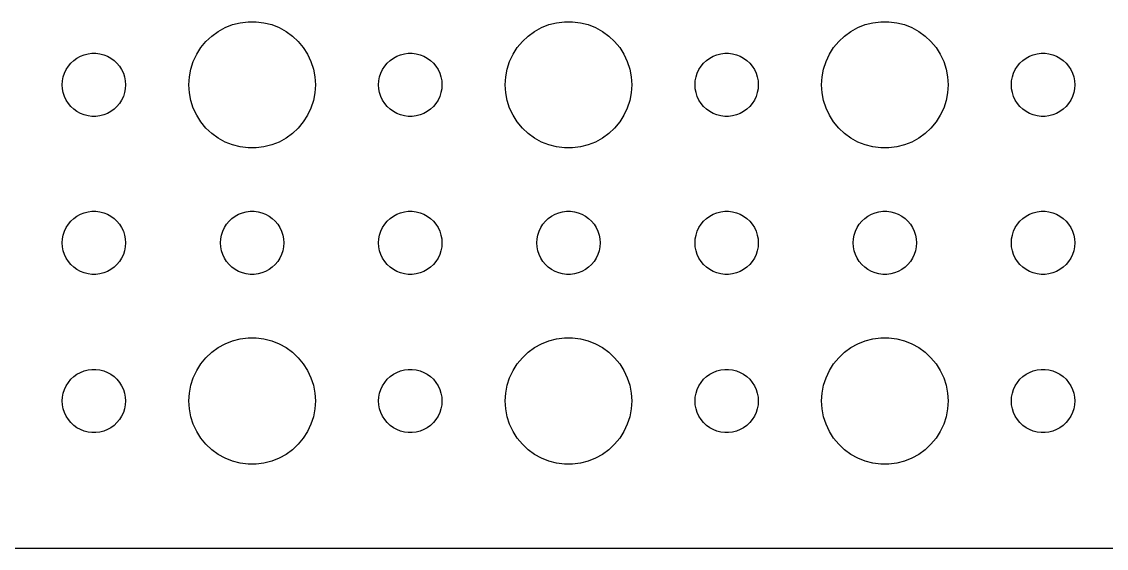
# Model space of a CAD drawing. Header units: metres. Extents: x -112 to 112, y -59 to 59.
# Drawn here: x -55.9 to -4.5, y -59.5 to -34.5 of the extents above; entities that cross this region are included whole.
import ezdxf

# ---------------------------------------------------------------- set-up
doc = ezdxf.new("R2010")
doc.units = ezdxf.units.M

msp = doc.modelspace()

# ---------------------------------------------------------------- linework, layer by layer
for p, q in [((-46.9123, -35.1885), (-46.6075, -34.967)), ((-46.6075, -34.967), (-46.2773, -34.7855)), ((-46.2773, -34.7855), (-45.927, -34.6468)), ((-45.927, -34.6468), (-45.5621, -34.5531)), ((-45.5621, -34.5531), (-45.1884, -34.5059)), ((-45.1884, -34.5059), (-44.8116, -34.5059)), ((-44.8116, -34.5059), (-44.4379, -34.5531)), ((-44.4379, -34.5531), (-44.0729, -34.6468)), ((-44.0729, -34.6468), (-43.7227, -34.7855)), ((-43.7227, -34.7855), (-43.3925, -34.967)), ((-43.3925, -34.967), (-43.0877, -35.1885)), ((-31.9123, -35.1885), (-31.6075, -34.967)), ((-31.6075, -34.967), (-31.2773, -34.7855)), ((-31.2773, -34.7855), (-30.927, -34.6468)), ((-30.927, -34.6468), (-30.5621, -34.5531)), ((-30.5621, -34.5531), (-30.1884, -34.5059)), ((-30.1884, -34.5059), (-29.8116, -34.5059)), ((-29.8116, -34.5059), (-29.4379, -34.5531)), ((-29.4379, -34.5531), (-29.0729, -34.6468)), ((-29.0729, -34.6468), (-28.7227, -34.7855)), ((-28.7227, -34.7855), (-28.3925, -34.967)), ((-28.3925, -34.967), (-28.0877, -35.1885)), ((-16.9123, -35.1885), (-16.6075, -34.967)), ((-16.6075, -34.967), (-16.2773, -34.7855)), ((-16.2773, -34.7855), (-15.927, -34.6468)), ((-15.927, -34.6468), (-15.5621, -34.5531)), ((-15.5621, -34.5531), (-15.1884, -34.5059)), ((-15.1884, -34.5059), (-14.8116, -34.5059)), ((-14.8116, -34.5059), (-14.4379, -34.5531)), ((-14.4379, -34.5531), (-14.0729, -34.6468)), ((-14.0729, -34.6468), (-13.7227, -34.7855)), ((-13.7227, -34.7855), (-13.3925, -34.967)), ((-13.3925, -34.967), (-13.0877, -35.1885)), ((-47.427, -35.7366), (-47.1869, -35.4464)), ((-47.1869, -35.4464), (-46.9123, -35.1885)), ((-43.0877, -35.1885), (-42.8131, -35.4464)), ((-42.8131, -35.4464), (-42.5729, -35.7366)), ((-32.427, -35.7366), (-32.1869, -35.4464)), ((-32.1869, -35.4464), (-31.9123, -35.1885)), ((-28.0877, -35.1885), (-27.8131, -35.4464)), ((-27.8131, -35.4464), (-27.5729, -35.7366)), ((-17.427, -35.7366), (-17.1869, -35.4464)), ((-17.1869, -35.4464), (-16.9123, -35.1885)), ((-13.0877, -35.1885), (-12.8131, -35.4464)), ((-12.8131, -35.4464), (-12.5729, -35.7366)), ((-47.6289, -36.0547), (-47.427, -35.7366)), ((-42.5729, -35.7366), (-42.3711, -36.0547)), ((-32.6289, -36.0547), (-32.427, -35.7366)), ((-27.5729, -35.7366), (-27.3711, -36.0547)), ((-17.6289, -36.0547), (-17.427, -35.7366)), ((-12.5729, -35.7366), (-12.3711, -36.0547)), ((-53.7135, -36.6183), (-53.5934, -36.4732)), ((-53.5934, -36.4732), (-53.4561, -36.3442)), ((-53.4561, -36.3442), (-53.3037, -36.2335)), ((-53.3037, -36.2335), (-53.1387, -36.1428)), ((-53.1387, -36.1428), (-52.9635, -36.0734)), ((-52.9635, -36.0734), (-52.7811, -36.0266)), ((-52.7811, -36.0266), (-52.5942, -36.003)), ((-52.5942, -36.003), (-52.4058, -36.003)), ((-52.4058, -36.003), (-52.2189, -36.0266)), ((-52.2189, -36.0266), (-52.0365, -36.0734)), ((-52.0365, -36.0734), (-51.8613, -36.1428)), ((-51.8613, -36.1428), (-51.6963, -36.2335)), ((-51.6963, -36.2335), (-51.5439, -36.3442)), ((-51.5439, -36.3442), (-51.4065, -36.4732)), ((-51.4065, -36.4732), (-51.2865, -36.6183)), ((-47.9057, -36.7539), (-47.7893, -36.3956)), ((-47.7893, -36.3956), (-47.6289, -36.0547)), ((-42.3711, -36.0547), (-42.2107, -36.3956)), ((-42.2107, -36.3956), (-42.0942, -36.7539)), ((-38.7135, -36.6183), (-38.5934, -36.4732)), ((-38.5934, -36.4732), (-38.4561, -36.3442)), ((-38.4561, -36.3442), (-38.3037, -36.2335)), ((-38.3037, -36.2335), (-38.1387, -36.1428)), ((-38.1387, -36.1428), (-37.9635, -36.0734)), ((-37.9635, -36.0734), (-37.7811, -36.0266)), ((-37.7811, -36.0266), (-37.5942, -36.003)), ((-37.5942, -36.003), (-37.4058, -36.003)), ((-37.4058, -36.003), (-37.2189, -36.0266)), ((-37.2189, -36.0266), (-37.0365, -36.0734)), ((-37.0365, -36.0734), (-36.8613, -36.1428)), ((-36.8613, -36.1428), (-36.6963, -36.2335)), ((-36.6963, -36.2335), (-36.5439, -36.3442)), ((-36.5439, -36.3442), (-36.4065, -36.4732)), ((-36.4065, -36.4732), (-36.2865, -36.6183)), ((-32.9057, -36.7539), (-32.7893, -36.3956)), ((-32.7893, -36.3956), (-32.6289, -36.0547)), ((-27.3711, -36.0547), (-27.2107, -36.3956)), ((-27.2107, -36.3956), (-27.0942, -36.7539)), ((-23.7135, -36.6183), (-23.5934, -36.4732)), ((-23.5934, -36.4732), (-23.4561, -36.3442)), ((-23.4561, -36.3442), (-23.3037, -36.2335)), ((-23.3037, -36.2335), (-23.1387, -36.1428)), ((-23.1387, -36.1428), (-22.9635, -36.0734)), ((-22.9635, -36.0734), (-22.7811, -36.0266)), ((-22.7811, -36.0266), (-22.5942, -36.003)), ((-22.5942, -36.003), (-22.4058, -36.003)), ((-22.4058, -36.003), (-22.2189, -36.0266)), ((-22.2189, -36.0266), (-22.0365, -36.0734)), ((-22.0365, -36.0734), (-21.8613, -36.1428)), ((-21.8613, -36.1428), (-21.6963, -36.2335)), ((-21.6963, -36.2335), (-21.5439, -36.3442)), ((-21.5439, -36.3442), (-21.4065, -36.4732)), ((-21.4065, -36.4732), (-21.2865, -36.6183)), ((-17.9057, -36.7539), (-17.7893, -36.3956)), ((-17.7893, -36.3956), (-17.6289, -36.0547)), ((-12.3711, -36.0547), (-12.2107, -36.3956)), ((-12.2107, -36.3956), (-12.0942, -36.7539)), ((-8.71352, -36.6183), (-8.59344, -36.4732)), ((-8.59344, -36.4732), (-8.45613, -36.3442)), ((-8.45613, -36.3442), (-8.30373, -36.2335)), ((-8.30373, -36.2335), (-8.13866, -36.1428)), ((-8.13866, -36.1428), (-7.96352, -36.0734)), ((-7.96352, -36.0734), (-7.78107, -36.0266)), ((-7.78107, -36.0266), (-7.59418, -36.003)), ((-7.59418, -36.003), (-7.40581, -36.003)), ((-7.40581, -36.003), (-7.21892, -36.0266)), ((-7.21892, -36.0266), (-7.03647, -36.0734)), ((-7.03647, -36.0734), (-6.86133, -36.1428)), ((-6.86133, -36.1428), (-6.69626, -36.2335)), ((-6.69626, -36.2335), (-6.54385, -36.3442)), ((-6.54385, -36.3442), (-6.40654, -36.4732)), ((-6.40654, -36.4732), (-6.28647, -36.6183)), ((-53.9529, -37.127), (-53.8947, -36.9478)), ((-53.8947, -36.9478), (-53.8145, -36.7774)), ((-53.8145, -36.7774), (-53.7135, -36.6183)), ((-51.2865, -36.6183), (-51.1855, -36.7774)), ((-51.1855, -36.7774), (-51.1053, -36.9478)), ((-51.1053, -36.9478), (-51.0471, -37.127)), ((-47.9763, -37.124), (-47.9057, -36.7539)), ((-42.0942, -36.7539), (-42.0237, -37.124)), ((-38.9529, -37.127), (-38.8947, -36.9478)), ((-38.8947, -36.9478), (-38.8145, -36.7774)), ((-38.8145, -36.7774), (-38.7135, -36.6183)), ((-36.2865, -36.6183), (-36.1855, -36.7774)), ((-36.1855, -36.7774), (-36.1053, -36.9478)), ((-36.1053, -36.9478), (-36.0471, -37.127)), ((-32.9763, -37.124), (-32.9057, -36.7539)), ((-27.0942, -36.7539), (-27.0237, -37.124)), ((-23.9529, -37.127), (-23.8947, -36.9478)), ((-23.8947, -36.9478), (-23.8145, -36.7774)), ((-23.8145, -36.7774), (-23.7135, -36.6183)), ((-21.2865, -36.6183), (-21.1855, -36.7774)), ((-21.1855, -36.7774), (-21.1053, -36.9478)), ((-21.1053, -36.9478), (-21.0471, -37.127)), ((-17.9763, -37.124), (-17.9057, -36.7539)), ((-12.0942, -36.7539), (-12.0237, -37.124)), ((-8.95287, -37.127), (-8.89465, -36.9478)), ((-8.89465, -36.9478), (-8.81445, -36.7774)), ((-8.81445, -36.7774), (-8.71352, -36.6183)), ((-6.28647, -36.6183), (-6.18553, -36.7774)), ((-6.18553, -36.7774), (-6.10533, -36.9478)), ((-6.10533, -36.9478), (-6.04712, -37.127)), ((-54, -37.5), (-53.9882, -37.312)), ((-53.9882, -37.688), (-54, -37.5)), ((-53.9882, -37.312), (-53.9529, -37.127)), ((-51.0471, -37.127), (-51.0118, -37.312)), ((-51.0118, -37.312), (-51, -37.5)), ((-51, -37.5), (-51.0118, -37.688)), ((-48, -37.5), (-47.9763, -37.124)), ((-47.9763, -37.876), (-48, -37.5)), ((-42.0237, -37.124), (-42, -37.5)), ((-42, -37.5), (-42.0237, -37.876)), ((-39, -37.5), (-38.9882, -37.312)), ((-38.9882, -37.688), (-39, -37.5)), ((-38.9882, -37.312), (-38.9529, -37.127)), ((-36.0471, -37.127), (-36.0118, -37.312)), ((-36.0118, -37.312), (-36, -37.5)), ((-36, -37.5), (-36.0118, -37.688)), ((-33, -37.5), (-32.9763, -37.124)), ((-32.9763, -37.876), (-33, -37.5)), ((-27.0237, -37.124), (-27, -37.5)), ((-27, -37.5), (-27.0237, -37.876)), ((-24, -37.5), (-23.9882, -37.312)), ((-23.9882, -37.688), (-24, -37.5)), ((-23.9882, -37.312), (-23.9529, -37.127)), ((-21.0471, -37.127), (-21.0118, -37.312)), ((-21.0118, -37.312), (-21, -37.5)), ((-21, -37.5), (-21.0118, -37.688)), ((-18, -37.5), (-17.9763, -37.124)), ((-17.9763, -37.876), (-18, -37.5)), ((-12.0237, -37.124), (-12, -37.5)), ((-12, -37.5), (-12.0237, -37.876)), ((-9, -37.5), (-8.98816, -37.312)), ((-8.98816, -37.688), (-9, -37.5)), ((-8.98816, -37.312), (-8.95287, -37.127)), ((-6.04712, -37.127), (-6.01183, -37.312)), ((-6.01183, -37.312), (-6, -37.5)), ((-6, -37.5), (-6.01183, -37.688)), ((-53.9529, -37.873), (-53.9882, -37.688)), ((-53.8947, -38.0522), (-53.9529, -37.873)), ((-53.8145, -38.2226), (-53.8947, -38.0522)), ((-51.1053, -38.0522), (-51.1855, -38.2226)), ((-51.0471, -37.873), (-51.1053, -38.0522)), ((-51.0118, -37.688), (-51.0471, -37.873)), ((-47.9057, -38.2461), (-47.9763, -37.876)), ((-42.0237, -37.876), (-42.0942, -38.2461)), ((-38.9529, -37.873), (-38.9882, -37.688)), ((-38.8947, -38.0522), (-38.9529, -37.873)), ((-38.8145, -38.2226), (-38.8947, -38.0522)), ((-36.1053, -38.0522), (-36.1855, -38.2226)), ((-36.0471, -37.873), (-36.1053, -38.0522)), ((-36.0118, -37.688), (-36.0471, -37.873)), ((-32.9057, -38.2461), (-32.9763, -37.876)), ((-27.0237, -37.876), (-27.0942, -38.2461)), ((-23.9529, -37.873), (-23.9882, -37.688)), ((-23.8947, -38.0522), (-23.9529, -37.873)), ((-23.8145, -38.2226), (-23.8947, -38.0522)), ((-21.1053, -38.0522), (-21.1855, -38.2226)), ((-21.0471, -37.873), (-21.1053, -38.0522)), ((-21.0118, -37.688), (-21.0471, -37.873)), ((-17.9057, -38.2461), (-17.9763, -37.876)), ((-12.0237, -37.876), (-12.0942, -38.2461)), ((-8.95287, -37.873), (-8.98816, -37.688)), ((-8.89465, -38.0522), (-8.95287, -37.873)), ((-8.81445, -38.2226), (-8.89465, -38.0522)), ((-6.10533, -38.0522), (-6.18553, -38.2226)), ((-6.04712, -37.873), (-6.10533, -38.0522)), ((-6.01183, -37.688), (-6.04712, -37.873)), ((-53.7135, -38.3817), (-53.8145, -38.2226)), ((-53.5934, -38.5268), (-53.7135, -38.3817)), ((-53.4561, -38.6558), (-53.5934, -38.5268)), ((-51.4065, -38.5268), (-51.5439, -38.6558)), ((-51.2865, -38.3817), (-51.4065, -38.5268)), ((-51.1855, -38.2226), (-51.2865, -38.3817)), ((-47.7893, -38.6044), (-47.9057, -38.2461)), ((-42.0942, -38.2461), (-42.2107, -38.6044)), ((-38.7135, -38.3817), (-38.8145, -38.2226)), ((-38.5934, -38.5268), (-38.7135, -38.3817)), ((-38.4561, -38.6558), (-38.5934, -38.5268)), ((-36.4065, -38.5268), (-36.5439, -38.6558)), ((-36.2865, -38.3817), (-36.4065, -38.5268)), ((-36.1855, -38.2226), (-36.2865, -38.3817)), ((-32.7893, -38.6044), (-32.9057, -38.2461)), ((-27.0942, -38.2461), (-27.2107, -38.6044)), ((-23.7135, -38.3817), (-23.8145, -38.2226)), ((-23.5934, -38.5268), (-23.7135, -38.3817)), ((-23.4561, -38.6558), (-23.5934, -38.5268)), ((-21.4065, -38.5268), (-21.5439, -38.6558)), ((-21.2865, -38.3817), (-21.4065, -38.5268)), ((-21.1855, -38.2226), (-21.2865, -38.3817)), ((-17.7893, -38.6044), (-17.9057, -38.2461)), ((-12.0942, -38.2461), (-12.2107, -38.6044)), ((-8.71352, -38.3817), (-8.81445, -38.2226)), ((-8.59344, -38.5268), (-8.71352, -38.3817)), ((-8.45613, -38.6558), (-8.59344, -38.5268)), ((-6.40654, -38.5268), (-6.54385, -38.6558)), ((-6.28647, -38.3817), (-6.40654, -38.5268)), ((-6.18553, -38.2226), (-6.28647, -38.3817)), ((-53.3037, -38.7665), (-53.4561, -38.6558)), ((-53.1387, -38.8572), (-53.3037, -38.7665)), ((-52.9635, -38.9266), (-53.1387, -38.8572)), ((-52.7811, -38.9734), (-52.9635, -38.9266)), ((-52.5942, -38.997), (-52.7811, -38.9734)), ((-52.4058, -38.997), (-52.5942, -38.997)), ((-52.2189, -38.9734), (-52.4058, -38.997)), ((-52.0365, -38.9266), (-52.2189, -38.9734)), ((-51.8613, -38.8572), (-52.0365, -38.9266)), ((-51.6963, -38.7665), (-51.8613, -38.8572)), ((-51.5439, -38.6558), (-51.6963, -38.7665)), ((-47.6289, -38.9453), (-47.7893, -38.6044)), ((-47.427, -39.2634), (-47.6289, -38.9453)), ((-42.3711, -38.9453), (-42.5729, -39.2634)), ((-42.2107, -38.6044), (-42.3711, -38.9453)), ((-38.3037, -38.7665), (-38.4561, -38.6558)), ((-38.1387, -38.8572), (-38.3037, -38.7665)), ((-37.9635, -38.9266), (-38.1387, -38.8572)), ((-37.7811, -38.9734), (-37.9635, -38.9266)), ((-37.5942, -38.997), (-37.7811, -38.9734)), ((-37.4058, -38.997), (-37.5942, -38.997)), ((-37.2189, -38.9734), (-37.4058, -38.997)), ((-37.0365, -38.9266), (-37.2189, -38.9734)), ((-36.8613, -38.8572), (-37.0365, -38.9266)), ((-36.6963, -38.7665), (-36.8613, -38.8572)), ((-36.5439, -38.6558), (-36.6963, -38.7665)), ((-32.6289, -38.9453), (-32.7893, -38.6044)), ((-32.427, -39.2634), (-32.6289, -38.9453)), ((-27.3711, -38.9453), (-27.5729, -39.2634)), ((-27.2107, -38.6044), (-27.3711, -38.9453)), ((-23.3037, -38.7665), (-23.4561, -38.6558)), ((-23.1387, -38.8572), (-23.3037, -38.7665)), ((-22.9635, -38.9266), (-23.1387, -38.8572)), ((-22.7811, -38.9734), (-22.9635, -38.9266)), ((-22.5942, -38.997), (-22.7811, -38.9734)), ((-22.4058, -38.997), (-22.5942, -38.997)), ((-22.2189, -38.9734), (-22.4058, -38.997)), ((-22.0365, -38.9266), (-22.2189, -38.9734)), ((-21.8613, -38.8572), (-22.0365, -38.9266)), ((-21.6963, -38.7665), (-21.8613, -38.8572)), ((-21.5439, -38.6558), (-21.6963, -38.7665)), ((-17.6289, -38.9453), (-17.7893, -38.6044)), ((-17.427, -39.2634), (-17.6289, -38.9453)), ((-12.3711, -38.9453), (-12.5729, -39.2634)), ((-12.2107, -38.6044), (-12.3711, -38.9453)), ((-8.30373, -38.7665), (-8.45613, -38.6558)), ((-8.13866, -38.8572), (-8.30373, -38.7665)), ((-7.96352, -38.9266), (-8.13866, -38.8572)), ((-7.78107, -38.9734), (-7.96352, -38.9266)), ((-7.59418, -38.997), (-7.78107, -38.9734)), ((-7.40581, -38.997), (-7.59418, -38.997)), ((-7.21892, -38.9734), (-7.40581, -38.997)), ((-7.03647, -38.9266), (-7.21892, -38.9734)), ((-6.86133, -38.8572), (-7.03647, -38.9266)), ((-6.69626, -38.7665), (-6.86133, -38.8572)), ((-6.54385, -38.6558), (-6.69626, -38.7665)), ((-47.1869, -39.5536), (-47.427, -39.2634)), ((-46.9123, -39.8115), (-47.1869, -39.5536)), ((-42.8131, -39.5536), (-43.0877, -39.8115)), ((-42.5729, -39.2634), (-42.8131, -39.5536)), ((-32.1869, -39.5536), (-32.427, -39.2634)), ((-31.9123, -39.8115), (-32.1869, -39.5536)), ((-27.8131, -39.5536), (-28.0877, -39.8115)), ((-27.5729, -39.2634), (-27.8131, -39.5536)), ((-17.1869, -39.5536), (-17.427, -39.2634)), ((-16.9123, -39.8115), (-17.1869, -39.5536)), ((-12.8131, -39.5536), (-13.0877, -39.8115)), ((-12.5729, -39.2634), (-12.8131, -39.5536)), ((-46.6075, -40.033), (-46.9123, -39.8115)), ((-46.2773, -40.2145), (-46.6075, -40.033)), ((-43.3925, -40.033), (-43.7227, -40.2145)), ((-43.0877, -39.8115), (-43.3925, -40.033)), ((-31.6075, -40.033), (-31.9123, -39.8115)), ((-31.2773, -40.2145), (-31.6075, -40.033)), ((-28.3925, -40.033), (-28.7227, -40.2145)), ((-28.0877, -39.8115), (-28.3925, -40.033)), ((-16.6075, -40.033), (-16.9123, -39.8115)), ((-16.2773, -40.2145), (-16.6075, -40.033)), ((-13.3925, -40.033), (-13.7227, -40.2145)), ((-13.0877, -39.8115), (-13.3925, -40.033)), ((-45.927, -40.3532), (-46.2773, -40.2145)), ((-45.5621, -40.4469), (-45.927, -40.3532)), ((-45.1884, -40.4941), (-45.5621, -40.4469)), ((-44.8116, -40.4941), (-45.1884, -40.4941)), ((-44.4379, -40.4469), (-44.8116, -40.4941)), ((-44.0729, -40.3532), (-44.4379, -40.4469)), ((-43.7227, -40.2145), (-44.0729, -40.3532)), ((-30.927, -40.3532), (-31.2773, -40.2145)), ((-30.5621, -40.4469), (-30.927, -40.3532)), ((-30.1884, -40.4941), (-30.5621, -40.4469)), ((-29.8116, -40.4941), (-30.1884, -40.4941)), ((-29.4379, -40.4469), (-29.8116, -40.4941)), ((-29.0729, -40.3532), (-29.4379, -40.4469)), ((-28.7227, -40.2145), (-29.0729, -40.3532)), ((-15.927, -40.3532), (-16.2773, -40.2145)), ((-15.5621, -40.4469), (-15.927, -40.3532)), ((-15.1884, -40.4941), (-15.5621, -40.4469)), ((-14.8116, -40.4941), (-15.1884, -40.4941)), ((-14.4379, -40.4469), (-14.8116, -40.4941)), ((-14.0729, -40.3532), (-14.4379, -40.4469)), ((-13.7227, -40.2145), (-14.0729, -40.3532)), ((-53.3037, -43.7335), (-53.1387, -43.6428)), ((-53.1387, -43.6428), (-52.9635, -43.5734)), ((-52.9635, -43.5734), (-52.7811, -43.5266)), ((-52.7811, -43.5266), (-52.5942, -43.503)), ((-52.5942, -43.503), (-52.4058, -43.503)), ((-52.4058, -43.503), (-52.2189, -43.5266)), ((-52.2189, -43.5266), (-52.0365, -43.5734)), ((-52.0365, -43.5734), (-51.8613, -43.6428)), ((-51.8613, -43.6428), (-51.6963, -43.7335)), ((-45.8037, -43.7335), (-45.6387, -43.6428)), ((-45.6387, -43.6428), (-45.4635, -43.5734)), ((-45.4635, -43.5734), (-45.2811, -43.5266)), ((-45.2811, -43.5266), (-45.0942, -43.503)), ((-45.0942, -43.503), (-44.9058, -43.503)), ((-44.9058, -43.503), (-44.7189, -43.5266)), ((-44.7189, -43.5266), (-44.5365, -43.5734)), ((-44.5365, -43.5734), (-44.3613, -43.6428)), ((-44.3613, -43.6428), (-44.1963, -43.7335)), ((-38.3037, -43.7335), (-38.1387, -43.6428)), ((-38.1387, -43.6428), (-37.9635, -43.5734)), ((-37.9635, -43.5734), (-37.7811, -43.5266)), ((-37.7811, -43.5266), (-37.5942, -43.503)), ((-37.5942, -43.503), (-37.4058, -43.503)), ((-37.4058, -43.503), (-37.2189, -43.5266)), ((-37.2189, -43.5266), (-37.0365, -43.5734)), ((-37.0365, -43.5734), (-36.8613, -43.6428)), ((-36.8613, -43.6428), (-36.6963, -43.7335)), ((-30.8037, -43.7335), (-30.6387, -43.6428)), ((-30.6387, -43.6428), (-30.4635, -43.5734)), ((-30.4635, -43.5734), (-30.2811, -43.5266)), ((-30.2811, -43.5266), (-30.0942, -43.503)), ((-30.0942, -43.503), (-29.9058, -43.503)), ((-29.9058, -43.503), (-29.7189, -43.5266)), ((-29.7189, -43.5266), (-29.5365, -43.5734)), ((-29.5365, -43.5734), (-29.3613, -43.6428)), ((-29.3613, -43.6428), (-29.1963, -43.7335)), ((-23.3037, -43.7335), (-23.1387, -43.6428)), ((-23.1387, -43.6428), (-22.9635, -43.5734)), ((-22.9635, -43.5734), (-22.7811, -43.5266)), ((-22.7811, -43.5266), (-22.5942, -43.503)), ((-22.5942, -43.503), (-22.4058, -43.503)), ((-22.4058, -43.503), (-22.2189, -43.5266)), ((-22.2189, -43.5266), (-22.0365, -43.5734)), ((-22.0365, -43.5734), (-21.8613, -43.6428)), ((-21.8613, -43.6428), (-21.6963, -43.7335)), ((-15.8037, -43.7335), (-15.6387, -43.6428)), ((-15.6387, -43.6428), (-15.4635, -43.5734)), ((-15.4635, -43.5734), (-15.2811, -43.5266)), ((-15.2811, -43.5266), (-15.0942, -43.503)), ((-15.0942, -43.503), (-14.9058, -43.503)), ((-14.9058, -43.503), (-14.7189, -43.5266)), ((-14.7189, -43.5266), (-14.5365, -43.5734)), ((-14.5365, -43.5734), (-14.3613, -43.6428)), ((-14.3613, -43.6428), (-14.1963, -43.7335)), ((-8.30373, -43.7335), (-8.13866, -43.6428)), ((-8.13866, -43.6428), (-7.96352, -43.5734)), ((-7.96352, -43.5734), (-7.78107, -43.5266)), ((-7.78107, -43.5266), (-7.59418, -43.503)), ((-7.59418, -43.503), (-7.40581, -43.503)), ((-7.40581, -43.503), (-7.21892, -43.5266)), ((-7.21892, -43.5266), (-7.03647, -43.5734)), ((-7.03647, -43.5734), (-6.86133, -43.6428)), ((-6.86133, -43.6428), (-6.69626, -43.7335)), ((-53.8145, -44.2774), (-53.7135, -44.1183)), ((-53.7135, -44.1183), (-53.5934, -43.9732)), ((-53.5934, -43.9732), (-53.4561, -43.8442)), ((-53.4561, -43.8442), (-53.3037, -43.7335)), ((-51.6963, -43.7335), (-51.5439, -43.8442)), ((-51.5439, -43.8442), (-51.4065, -43.9732)), ((-51.4065, -43.9732), (-51.2865, -44.1183)), ((-51.2865, -44.1183), (-51.1855, -44.2774)), ((-46.3145, -44.2774), (-46.2135, -44.1183)), ((-46.2135, -44.1183), (-46.0934, -43.9732)), ((-46.0934, -43.9732), (-45.9561, -43.8442)), ((-45.9561, -43.8442), (-45.8037, -43.7335)), ((-44.1963, -43.7335), (-44.0439, -43.8442)), ((-44.0439, -43.8442), (-43.9065, -43.9732)), ((-43.9065, -43.9732), (-43.7865, -44.1183)), ((-43.7865, -44.1183), (-43.6855, -44.2774)), ((-38.8145, -44.2774), (-38.7135, -44.1183)), ((-38.7135, -44.1183), (-38.5934, -43.9732)), ((-38.5934, -43.9732), (-38.4561, -43.8442)), ((-38.4561, -43.8442), (-38.3037, -43.7335)), ((-36.6963, -43.7335), (-36.5439, -43.8442)), ((-36.5439, -43.8442), (-36.4065, -43.9732)), ((-36.4065, -43.9732), (-36.2865, -44.1183)), ((-36.2865, -44.1183), (-36.1855, -44.2774)), ((-31.3145, -44.2774), (-31.2135, -44.1183)), ((-31.2135, -44.1183), (-31.0934, -43.9732)), ((-31.0934, -43.9732), (-30.9561, -43.8442)), ((-30.9561, -43.8442), (-30.8037, -43.7335)), ((-29.1963, -43.7335), (-29.0439, -43.8442)), ((-29.0439, -43.8442), (-28.9065, -43.9732)), ((-28.9065, -43.9732), (-28.7865, -44.1183)), ((-28.7865, -44.1183), (-28.6855, -44.2774)), ((-23.8145, -44.2774), (-23.7135, -44.1183)), ((-23.7135, -44.1183), (-23.5934, -43.9732)), ((-23.5934, -43.9732), (-23.4561, -43.8442)), ((-23.4561, -43.8442), (-23.3037, -43.7335)), ((-21.6963, -43.7335), (-21.5439, -43.8442)), ((-21.5439, -43.8442), (-21.4065, -43.9732)), ((-21.4065, -43.9732), (-21.2865, -44.1183)), ((-21.2865, -44.1183), (-21.1855, -44.2774)), ((-16.3145, -44.2774), (-16.2135, -44.1183)), ((-16.2135, -44.1183), (-16.0934, -43.9732)), ((-16.0934, -43.9732), (-15.9561, -43.8442)), ((-15.9561, -43.8442), (-15.8037, -43.7335)), ((-14.1963, -43.7335), (-14.0439, -43.8442)), ((-14.0439, -43.8442), (-13.9065, -43.9732)), ((-13.9065, -43.9732), (-13.7865, -44.1183)), ((-13.7865, -44.1183), (-13.6855, -44.2774)), ((-8.81445, -44.2774), (-8.71352, -44.1183)), ((-8.71352, -44.1183), (-8.59344, -43.9732)), ((-8.59344, -43.9732), (-8.45613, -43.8442)), ((-8.45613, -43.8442), (-8.30373, -43.7335)), ((-6.69626, -43.7335), (-6.54385, -43.8442)), ((-6.54385, -43.8442), (-6.40654, -43.9732)), ((-6.40654, -43.9732), (-6.28647, -44.1183)), ((-6.28647, -44.1183), (-6.18553, -44.2774)), ((-53.9882, -44.812), (-53.9529, -44.627)), ((-53.9529, -44.627), (-53.8947, -44.4478)), ((-53.8947, -44.4478), (-53.8145, -44.2774)), ((-51.1855, -44.2774), (-51.1053, -44.4478)), ((-51.1053, -44.4478), (-51.0471, -44.627)), ((-51.0471, -44.627), (-51.0118, -44.812)), ((-46.4882, -44.812), (-46.4529, -44.627)), ((-46.4529, -44.627), (-46.3947, -44.4478)), ((-46.3947, -44.4478), (-46.3145, -44.2774)), ((-43.6855, -44.2774), (-43.6053, -44.4478)), ((-43.6053, -44.4478), (-43.5471, -44.627)), ((-43.5471, -44.627), (-43.5118, -44.812)), ((-38.9882, -44.812), (-38.9529, -44.627)), ((-38.9529, -44.627), (-38.8947, -44.4478)), ((-38.8947, -44.4478), (-38.8145, -44.2774)), ((-36.1855, -44.2774), (-36.1053, -44.4478)), ((-36.1053, -44.4478), (-36.0471, -44.627)), ((-36.0471, -44.627), (-36.0118, -44.812)), ((-31.4882, -44.812), (-31.4529, -44.627)), ((-31.4529, -44.627), (-31.3947, -44.4478)), ((-31.3947, -44.4478), (-31.3145, -44.2774)), ((-28.6855, -44.2774), (-28.6053, -44.4478)), ((-28.6053, -44.4478), (-28.5471, -44.627)), ((-28.5471, -44.627), (-28.5118, -44.812)), ((-23.9882, -44.812), (-23.9529, -44.627)), ((-23.9529, -44.627), (-23.8947, -44.4478)), ((-23.8947, -44.4478), (-23.8145, -44.2774)), ((-21.1855, -44.2774), (-21.1053, -44.4478)), ((-21.1053, -44.4478), (-21.0471, -44.627)), ((-21.0471, -44.627), (-21.0118, -44.812)), ((-16.4882, -44.812), (-16.4529, -44.627)), ((-16.4529, -44.627), (-16.3947, -44.4478)), ((-16.3947, -44.4478), (-16.3145, -44.2774)), ((-13.6855, -44.2774), (-13.6053, -44.4478)), ((-13.6053, -44.4478), (-13.5471, -44.627)), ((-13.5471, -44.627), (-13.5118, -44.812)), ((-8.98816, -44.812), (-8.95287, -44.627)), ((-8.95287, -44.627), (-8.89465, -44.4478)), ((-8.89465, -44.4478), (-8.81445, -44.2774)), ((-6.18553, -44.2774), (-6.10533, -44.4478)), ((-6.10533, -44.4478), (-6.04712, -44.627)), ((-6.04712, -44.627), (-6.01183, -44.812)), ((-54, -45), (-53.9882, -44.812)), ((-53.9882, -45.188), (-54, -45)), ((-53.9529, -45.373), (-53.9882, -45.188)), ((-51.0118, -45.188), (-51.0471, -45.373)), ((-51.0118, -44.812), (-51, -45)), ((-51, -45), (-51.0118, -45.188)), ((-46.5, -45), (-46.4882, -44.812)), ((-46.4882, -45.188), (-46.5, -45)), ((-46.4529, -45.373), (-46.4882, -45.188)), ((-43.5118, -45.188), (-43.5471, -45.373)), ((-43.5118, -44.812), (-43.5, -45)), ((-43.5, -45), (-43.5118, -45.188)), ((-39, -45), (-38.9882, -44.812)), ((-38.9882, -45.188), (-39, -45)), ((-38.9529, -45.373), (-38.9882, -45.188)), ((-36.0118, -45.188), (-36.0471, -45.373)), ((-36.0118, -44.812), (-36, -45)), ((-36, -45), (-36.0118, -45.188)), ((-31.5, -45), (-31.4882, -44.812)), ((-31.4882, -45.188), (-31.5, -45)), ((-31.4529, -45.373), (-31.4882, -45.188)), ((-28.5118, -45.188), (-28.5471, -45.373)), ((-28.5118, -44.812), (-28.5, -45)), ((-28.5, -45), (-28.5118, -45.188)), ((-24, -45), (-23.9882, -44.812)), ((-23.9882, -45.188), (-24, -45)), ((-23.9529, -45.373), (-23.9882, -45.188)), ((-21.0118, -45.188), (-21.0471, -45.373)), ((-21.0118, -44.812), (-21, -45)), ((-21, -45), (-21.0118, -45.188)), ((-16.5, -45), (-16.4882, -44.812)), ((-16.4882, -45.188), (-16.5, -45)), ((-16.4529, -45.373), (-16.4882, -45.188)), ((-13.5118, -45.188), (-13.5471, -45.373)), ((-13.5118, -44.812), (-13.5, -45)), ((-13.5, -45), (-13.5118, -45.188)), ((-9, -45), (-8.98816, -44.812)), ((-8.98816, -45.188), (-9, -45)), ((-8.95287, -45.373), (-8.98816, -45.188)), ((-6.01183, -45.188), (-6.04712, -45.373)), ((-6.01183, -44.812), (-6, -45)), ((-6, -45), (-6.01183, -45.188)), ((-53.8947, -45.5522), (-53.9529, -45.373)), ((-53.8145, -45.7226), (-53.8947, -45.5522)), ((-53.7135, -45.8817), (-53.8145, -45.7226)), ((-51.1855, -45.7226), (-51.2865, -45.8817)), ((-51.1053, -45.5522), (-51.1855, -45.7226)), ((-51.0471, -45.373), (-51.1053, -45.5522)), ((-46.3947, -45.5522), (-46.4529, -45.373)), ((-46.3145, -45.7226), (-46.3947, -45.5522)), ((-46.2135, -45.8817), (-46.3145, -45.7226)), ((-43.6855, -45.7226), (-43.7865, -45.8817)), ((-43.6053, -45.5522), (-43.6855, -45.7226)), ((-43.5471, -45.373), (-43.6053, -45.5522)), ((-38.8947, -45.5522), (-38.9529, -45.373)), ((-38.8145, -45.7226), (-38.8947, -45.5522)), ((-38.7135, -45.8817), (-38.8145, -45.7226)), ((-36.1855, -45.7226), (-36.2865, -45.8817)), ((-36.1053, -45.5522), (-36.1855, -45.7226)), ((-36.0471, -45.373), (-36.1053, -45.5522)), ((-31.3947, -45.5522), (-31.4529, -45.373)), ((-31.3145, -45.7226), (-31.3947, -45.5522)), ((-31.2135, -45.8817), (-31.3145, -45.7226)), ((-28.6855, -45.7226), (-28.7865, -45.8817)), ((-28.6053, -45.5522), (-28.6855, -45.7226)), ((-28.5471, -45.373), (-28.6053, -45.5522)), ((-23.8947, -45.5522), (-23.9529, -45.373)), ((-23.8145, -45.7226), (-23.8947, -45.5522)), ((-23.7135, -45.8817), (-23.8145, -45.7226)), ((-21.1855, -45.7226), (-21.2865, -45.8817)), ((-21.1053, -45.5522), (-21.1855, -45.7226)), ((-21.0471, -45.373), (-21.1053, -45.5522)), ((-16.3947, -45.5522), (-16.4529, -45.373)), ((-16.3145, -45.7226), (-16.3947, -45.5522)), ((-16.2135, -45.8817), (-16.3145, -45.7226)), ((-13.6855, -45.7226), (-13.7865, -45.8817)), ((-13.6053, -45.5522), (-13.6855, -45.7226)), ((-13.5471, -45.373), (-13.6053, -45.5522)), ((-8.89465, -45.5522), (-8.95287, -45.373)), ((-8.81445, -45.7226), (-8.89465, -45.5522)), ((-8.71352, -45.8817), (-8.81445, -45.7226)), ((-6.18553, -45.7226), (-6.28647, -45.8817)), ((-6.10533, -45.5522), (-6.18553, -45.7226)), ((-6.04712, -45.373), (-6.10533, -45.5522)), ((-53.5934, -46.0268), (-53.7135, -45.8817)), ((-53.4561, -46.1558), (-53.5934, -46.0268)), ((-53.3037, -46.2665), (-53.4561, -46.1558)), ((-53.1387, -46.3572), (-53.3037, -46.2665)), ((-51.6963, -46.2665), (-51.8613, -46.3572)), ((-51.5439, -46.1558), (-51.6963, -46.2665)), ((-51.4065, -46.0268), (-51.5439, -46.1558)), ((-51.2865, -45.8817), (-51.4065, -46.0268)), ((-46.0934, -46.0268), (-46.2135, -45.8817)), ((-45.9561, -46.1558), (-46.0934, -46.0268)), ((-45.8037, -46.2665), (-45.9561, -46.1558)), ((-45.6387, -46.3572), (-45.8037, -46.2665)), ((-44.1963, -46.2665), (-44.3613, -46.3572)), ((-44.0439, -46.1558), (-44.1963, -46.2665)), ((-43.9065, -46.0268), (-44.0439, -46.1558)), ((-43.7865, -45.8817), (-43.9065, -46.0268)), ((-38.5934, -46.0268), (-38.7135, -45.8817)), ((-38.4561, -46.1558), (-38.5934, -46.0268)), ((-38.3037, -46.2665), (-38.4561, -46.1558)), ((-38.1387, -46.3572), (-38.3037, -46.2665)), ((-36.6963, -46.2665), (-36.8613, -46.3572)), ((-36.5439, -46.1558), (-36.6963, -46.2665)), ((-36.4065, -46.0268), (-36.5439, -46.1558)), ((-36.2865, -45.8817), (-36.4065, -46.0268)), ((-31.0934, -46.0268), (-31.2135, -45.8817)), ((-30.9561, -46.1558), (-31.0934, -46.0268)), ((-30.8037, -46.2665), (-30.9561, -46.1558)), ((-30.6387, -46.3572), (-30.8037, -46.2665)), ((-29.1963, -46.2665), (-29.3613, -46.3572)), ((-29.0439, -46.1558), (-29.1963, -46.2665)), ((-28.9065, -46.0268), (-29.0439, -46.1558)), ((-28.7865, -45.8817), (-28.9065, -46.0268)), ((-23.5934, -46.0268), (-23.7135, -45.8817)), ((-23.4561, -46.1558), (-23.5934, -46.0268)), ((-23.3037, -46.2665), (-23.4561, -46.1558)), ((-23.1387, -46.3572), (-23.3037, -46.2665)), ((-21.6963, -46.2665), (-21.8613, -46.3572)), ((-21.5439, -46.1558), (-21.6963, -46.2665)), ((-21.4065, -46.0268), (-21.5439, -46.1558)), ((-21.2865, -45.8817), (-21.4065, -46.0268)), ((-16.0934, -46.0268), (-16.2135, -45.8817)), ((-15.9561, -46.1558), (-16.0934, -46.0268)), ((-15.8037, -46.2665), (-15.9561, -46.1558)), ((-15.6387, -46.3572), (-15.8037, -46.2665)), ((-14.1963, -46.2665), (-14.3613, -46.3572)), ((-14.0439, -46.1558), (-14.1963, -46.2665)), ((-13.9065, -46.0268), (-14.0439, -46.1558)), ((-13.7865, -45.8817), (-13.9065, -46.0268)), ((-8.59344, -46.0268), (-8.71352, -45.8817)), ((-8.45613, -46.1558), (-8.59344, -46.0268)), ((-8.30373, -46.2665), (-8.45613, -46.1558)), ((-8.13866, -46.3572), (-8.30373, -46.2665)), ((-6.69626, -46.2665), (-6.86133, -46.3572)), ((-6.54385, -46.1558), (-6.69626, -46.2665)), ((-6.40654, -46.0268), (-6.54385, -46.1558)), ((-6.28647, -45.8817), (-6.40654, -46.0268)), ((-52.9635, -46.4266), (-53.1387, -46.3572)), ((-52.7811, -46.4734), (-52.9635, -46.4266)), ((-52.5942, -46.497), (-52.7811, -46.4734)), ((-52.4058, -46.497), (-52.5942, -46.497)), ((-52.2189, -46.4734), (-52.4058, -46.497)), ((-52.0365, -46.4266), (-52.2189, -46.4734)), ((-51.8613, -46.3572), (-52.0365, -46.4266)), ((-45.4635, -46.4266), (-45.6387, -46.3572)), ((-45.2811, -46.4734), (-45.4635, -46.4266)), ((-45.0942, -46.497), (-45.2811, -46.4734)), ((-44.9058, -46.497), (-45.0942, -46.497)), ((-44.7189, -46.4734), (-44.9058, -46.497)), ((-44.5365, -46.4266), (-44.7189, -46.4734)), ((-44.3613, -46.3572), (-44.5365, -46.4266)), ((-37.9635, -46.4266), (-38.1387, -46.3572)), ((-37.7811, -46.4734), (-37.9635, -46.4266)), ((-37.5942, -46.497), (-37.7811, -46.4734)), ((-37.4058, -46.497), (-37.5942, -46.497)), ((-37.2189, -46.4734), (-37.4058, -46.497)), ((-37.0365, -46.4266), (-37.2189, -46.4734)), ((-36.8613, -46.3572), (-37.0365, -46.4266)), ((-30.4635, -46.4266), (-30.6387, -46.3572)), ((-30.2811, -46.4734), (-30.4635, -46.4266)), ((-30.0942, -46.497), (-30.2811, -46.4734)), ((-29.9058, -46.497), (-30.0942, -46.497)), ((-29.7189, -46.4734), (-29.9058, -46.497)), ((-29.5365, -46.4266), (-29.7189, -46.4734)), ((-29.3613, -46.3572), (-29.5365, -46.4266)), ((-22.9635, -46.4266), (-23.1387, -46.3572)), ((-22.7811, -46.4734), (-22.9635, -46.4266)), ((-22.5942, -46.497), (-22.7811, -46.4734)), ((-22.4058, -46.497), (-22.5942, -46.497)), ((-22.2189, -46.4734), (-22.4058, -46.497)), ((-22.0365, -46.4266), (-22.2189, -46.4734)), ((-21.8613, -46.3572), (-22.0365, -46.4266)), ((-15.4635, -46.4266), (-15.6387, -46.3572)), ((-15.2811, -46.4734), (-15.4635, -46.4266)), ((-15.0942, -46.497), (-15.2811, -46.4734)), ((-14.9058, -46.497), (-15.0942, -46.497)), ((-14.7189, -46.4734), (-14.9058, -46.497)), ((-14.5365, -46.4266), (-14.7189, -46.4734)), ((-14.3613, -46.3572), (-14.5365, -46.4266)), ((-7.96352, -46.4266), (-8.13866, -46.3572)), ((-7.78107, -46.4734), (-7.96352, -46.4266)), ((-7.59418, -46.497), (-7.78107, -46.4734)), ((-7.40581, -46.497), (-7.59418, -46.497)), ((-7.21892, -46.4734), (-7.40581, -46.497)), ((-7.03647, -46.4266), (-7.21892, -46.4734)), ((-6.86133, -46.3572), (-7.03647, -46.4266)), ((-46.6075, -49.967), (-46.2773, -49.7855)), ((-46.2773, -49.7855), (-45.927, -49.6468)), ((-45.927, -49.6468), (-45.5621, -49.5531)), ((-45.5621, -49.5531), (-45.1884, -49.5059)), ((-45.1884, -49.5059), (-44.8116, -49.5059)), ((-44.8116, -49.5059), (-44.4379, -49.5531)), ((-44.4379, -49.5531), (-44.0729, -49.6468)), ((-44.0729, -49.6468), (-43.7227, -49.7855)), ((-43.7227, -49.7855), (-43.3925, -49.967)), ((-31.6075, -49.967), (-31.2773, -49.7855)), ((-31.2773, -49.7855), (-30.927, -49.6468)), ((-30.927, -49.6468), (-30.5621, -49.5531)), ((-30.5621, -49.5531), (-30.1884, -49.5059)), ((-30.1884, -49.5059), (-29.8116, -49.5059)), ((-29.8116, -49.5059), (-29.4379, -49.5531)), ((-29.4379, -49.5531), (-29.0729, -49.6468)), ((-29.0729, -49.6468), (-28.7227, -49.7855)), ((-28.7227, -49.7855), (-28.3925, -49.967)), ((-16.6075, -49.967), (-16.2773, -49.7855)), ((-16.2773, -49.7855), (-15.927, -49.6468)), ((-15.927, -49.6468), (-15.5621, -49.5531)), ((-15.5621, -49.5531), (-15.1884, -49.5059)), ((-15.1884, -49.5059), (-14.8116, -49.5059)), ((-14.8116, -49.5059), (-14.4379, -49.5531)), ((-14.4379, -49.5531), (-14.0729, -49.6468)), ((-14.0729, -49.6468), (-13.7227, -49.7855)), ((-13.7227, -49.7855), (-13.3925, -49.967)), ((-47.1869, -50.4464), (-46.9123, -50.1885)), ((-46.9123, -50.1885), (-46.6075, -49.967)), ((-43.3925, -49.967), (-43.0877, -50.1885)), ((-43.0877, -50.1885), (-42.8131, -50.4464)), ((-32.1869, -50.4464), (-31.9123, -50.1885)), ((-31.9123, -50.1885), (-31.6075, -49.967)), ((-28.3925, -49.967), (-28.0877, -50.1885)), ((-28.0877, -50.1885), (-27.8131, -50.4464)), ((-17.1869, -50.4464), (-16.9123, -50.1885)), ((-16.9123, -50.1885), (-16.6075, -49.967)), ((-13.3925, -49.967), (-13.0877, -50.1885)), ((-13.0877, -50.1885), (-12.8131, -50.4464)), ((-47.6289, -51.0547), (-47.427, -50.7366)), ((-47.427, -50.7366), (-47.1869, -50.4464)), ((-42.8131, -50.4464), (-42.5729, -50.7366)), ((-42.5729, -50.7366), (-42.3711, -51.0547)), ((-32.6289, -51.0547), (-32.427, -50.7366)), ((-32.427, -50.7366), (-32.1869, -50.4464)), ((-27.8131, -50.4464), (-27.5729, -50.7366)), ((-27.5729, -50.7366), (-27.3711, -51.0547)), ((-17.6289, -51.0547), (-17.427, -50.7366)), ((-17.427, -50.7366), (-17.1869, -50.4464)), ((-12.8131, -50.4464), (-12.5729, -50.7366)), ((-12.5729, -50.7366), (-12.3711, -51.0547)), ((-53.5934, -51.4732), (-53.4561, -51.3442)), ((-53.4561, -51.3442), (-53.3037, -51.2335)), ((-53.3037, -51.2335), (-53.1387, -51.1428)), ((-53.1387, -51.1428), (-52.9635, -51.0734)), ((-52.9635, -51.0734), (-52.7811, -51.0266)), ((-52.7811, -51.0266), (-52.5942, -51.003)), ((-52.5942, -51.003), (-52.4058, -51.003)), ((-52.4058, -51.003), (-52.2189, -51.0266)), ((-52.2189, -51.0266), (-52.0365, -51.0734)), ((-52.0365, -51.0734), (-51.8613, -51.1428)), ((-51.8613, -51.1428), (-51.6963, -51.2335)), ((-51.6963, -51.2335), (-51.5439, -51.3442)), ((-51.5439, -51.3442), (-51.4065, -51.4732)), ((-47.9057, -51.7539), (-47.7893, -51.3956)), ((-47.7893, -51.3956), (-47.6289, -51.0547)), ((-42.3711, -51.0547), (-42.2107, -51.3956)), ((-42.2107, -51.3956), (-42.0942, -51.7539)), ((-38.5934, -51.4732), (-38.4561, -51.3442)), ((-38.4561, -51.3442), (-38.3037, -51.2335)), ((-38.3037, -51.2335), (-38.1387, -51.1428)), ((-38.1387, -51.1428), (-37.9635, -51.0734)), ((-37.9635, -51.0734), (-37.7811, -51.0266)), ((-37.7811, -51.0266), (-37.5942, -51.003)), ((-37.5942, -51.003), (-37.4058, -51.003)), ((-37.4058, -51.003), (-37.2189, -51.0266)), ((-37.2189, -51.0266), (-37.0365, -51.0734)), ((-37.0365, -51.0734), (-36.8613, -51.1428)), ((-36.8613, -51.1428), (-36.6963, -51.2335)), ((-36.6963, -51.2335), (-36.5439, -51.3442)), ((-36.5439, -51.3442), (-36.4065, -51.4732)), ((-32.9057, -51.7539), (-32.7893, -51.3956)), ((-32.7893, -51.3956), (-32.6289, -51.0547)), ((-27.3711, -51.0547), (-27.2107, -51.3956)), ((-27.2107, -51.3956), (-27.0942, -51.7539)), ((-23.5934, -51.4732), (-23.4561, -51.3442)), ((-23.4561, -51.3442), (-23.3037, -51.2335)), ((-23.3037, -51.2335), (-23.1387, -51.1428)), ((-23.1387, -51.1428), (-22.9635, -51.0734)), ((-22.9635, -51.0734), (-22.7811, -51.0266)), ((-22.7811, -51.0266), (-22.5942, -51.003)), ((-22.5942, -51.003), (-22.4058, -51.003)), ((-22.4058, -51.003), (-22.2189, -51.0266)), ((-22.2189, -51.0266), (-22.0365, -51.0734)), ((-22.0365, -51.0734), (-21.8613, -51.1428)), ((-21.8613, -51.1428), (-21.6963, -51.2335)), ((-21.6963, -51.2335), (-21.5439, -51.3442)), ((-21.5439, -51.3442), (-21.4065, -51.4732)), ((-17.9057, -51.7539), (-17.7893, -51.3956)), ((-17.7893, -51.3956), (-17.6289, -51.0547)), ((-12.3711, -51.0547), (-12.2107, -51.3956)), ((-12.2107, -51.3956), (-12.0942, -51.7539)), ((-8.59344, -51.4732), (-8.45613, -51.3442)), ((-8.45613, -51.3442), (-8.30373, -51.2335)), ((-8.30373, -51.2335), (-8.13866, -51.1428)), ((-8.13866, -51.1428), (-7.96352, -51.0734)), ((-7.96352, -51.0734), (-7.78107, -51.0266)), ((-7.78107, -51.0266), (-7.59418, -51.003)), ((-7.59418, -51.003), (-7.40581, -51.003)), ((-7.40581, -51.003), (-7.21892, -51.0266)), ((-7.21892, -51.0266), (-7.03647, -51.0734)), ((-7.03647, -51.0734), (-6.86133, -51.1428)), ((-6.86133, -51.1428), (-6.69626, -51.2335)), ((-6.69626, -51.2335), (-6.54385, -51.3442)), ((-6.54385, -51.3442), (-6.40654, -51.4732)), ((-53.8947, -51.9478), (-53.8145, -51.7774)), ((-53.8145, -51.7774), (-53.7135, -51.6183)), ((-53.7135, -51.6183), (-53.5934, -51.4732)), ((-51.4065, -51.4732), (-51.2865, -51.6183)), ((-51.2865, -51.6183), (-51.1855, -51.7774)), ((-51.1855, -51.7774), (-51.1053, -51.9478)), ((-47.9763, -52.124), (-47.9057, -51.7539)), ((-42.0942, -51.7539), (-42.0237, -52.124)), ((-38.8947, -51.9478), (-38.8145, -51.7774)), ((-38.8145, -51.7774), (-38.7135, -51.6183)), ((-38.7135, -51.6183), (-38.5934, -51.4732)), ((-36.4065, -51.4732), (-36.2865, -51.6183)), ((-36.2865, -51.6183), (-36.1855, -51.7774)), ((-36.1855, -51.7774), (-36.1053, -51.9478)), ((-32.9763, -52.124), (-32.9057, -51.7539)), ((-27.0942, -51.7539), (-27.0237, -52.124)), ((-23.8947, -51.9478), (-23.8145, -51.7774)), ((-23.8145, -51.7774), (-23.7135, -51.6183)), ((-23.7135, -51.6183), (-23.5934, -51.4732)), ((-21.4065, -51.4732), (-21.2865, -51.6183)), ((-21.2865, -51.6183), (-21.1855, -51.7774)), ((-21.1855, -51.7774), (-21.1053, -51.9478)), ((-17.9763, -52.124), (-17.9057, -51.7539)), ((-12.0942, -51.7539), (-12.0237, -52.124)), ((-8.89465, -51.9478), (-8.81445, -51.7774)), ((-8.81445, -51.7774), (-8.71352, -51.6183)), ((-8.71352, -51.6183), (-8.59344, -51.4732)), ((-6.40654, -51.4732), (-6.28647, -51.6183)), ((-6.28647, -51.6183), (-6.18553, -51.7774)), ((-6.18553, -51.7774), (-6.10533, -51.9478)), ((-54, -52.5), (-53.9882, -52.312)), ((-53.9882, -52.312), (-53.9529, -52.127)), ((-53.9529, -52.127), (-53.8947, -51.9478)), ((-51.1053, -51.9478), (-51.0471, -52.127)), ((-51.0471, -52.127), (-51.0118, -52.312)), ((-51.0118, -52.312), (-51, -52.5)), ((-48, -52.5), (-47.9763, -52.124)), ((-42.0237, -52.124), (-42, -52.5)), ((-39, -52.5), (-38.9882, -52.312)), ((-38.9882, -52.312), (-38.9529, -52.127)), ((-38.9529, -52.127), (-38.8947, -51.9478)), ((-36.1053, -51.9478), (-36.0471, -52.127)), ((-36.0471, -52.127), (-36.0118, -52.312)), ((-36.0118, -52.312), (-36, -52.5)), ((-33, -52.5), (-32.9763, -52.124)), ((-27.0237, -52.124), (-27, -52.5)), ((-24, -52.5), (-23.9882, -52.312)), ((-23.9882, -52.312), (-23.9529, -52.127)), ((-23.9529, -52.127), (-23.8947, -51.9478)), ((-21.1053, -51.9478), (-21.0471, -52.127)), ((-21.0471, -52.127), (-21.0118, -52.312)), ((-21.0118, -52.312), (-21, -52.5)), ((-18, -52.5), (-17.9763, -52.124)), ((-12.0237, -52.124), (-12, -52.5)), ((-9, -52.5), (-8.98816, -52.312)), ((-8.98816, -52.312), (-8.95287, -52.127)), ((-8.95287, -52.127), (-8.89465, -51.9478)), ((-6.10533, -51.9478), (-6.04712, -52.127)), ((-6.04712, -52.127), (-6.01183, -52.312)), ((-6.01183, -52.312), (-6, -52.5)), ((-53.9882, -52.688), (-54, -52.5)), ((-53.9529, -52.873), (-53.9882, -52.688)), ((-53.8947, -53.0522), (-53.9529, -52.873)), ((-51.0471, -52.873), (-51.1053, -53.0522)), ((-51.0118, -52.688), (-51.0471, -52.873)), ((-51, -52.5), (-51.0118, -52.688)), ((-47.9763, -52.876), (-48, -52.5)), ((-47.9057, -53.2461), (-47.9763, -52.876)), ((-42.0237, -52.876), (-42.0942, -53.2461)), ((-42, -52.5), (-42.0237, -52.876)), ((-38.9882, -52.688), (-39, -52.5)), ((-38.9529, -52.873), (-38.9882, -52.688)), ((-38.8947, -53.0522), (-38.9529, -52.873)), ((-36.0471, -52.873), (-36.1053, -53.0522)), ((-36.0118, -52.688), (-36.0471, -52.873)), ((-36, -52.5), (-36.0118, -52.688)), ((-32.9763, -52.876), (-33, -52.5)), ((-32.9057, -53.2461), (-32.9763, -52.876)), ((-27.0237, -52.876), (-27.0942, -53.2461)), ((-27, -52.5), (-27.0237, -52.876)), ((-23.9882, -52.688), (-24, -52.5)), ((-23.9529, -52.873), (-23.9882, -52.688)), ((-23.8947, -53.0522), (-23.9529, -52.873)), ((-21.0471, -52.873), (-21.1053, -53.0522)), ((-21.0118, -52.688), (-21.0471, -52.873)), ((-21, -52.5), (-21.0118, -52.688)), ((-17.9763, -52.876), (-18, -52.5)), ((-17.9057, -53.2461), (-17.9763, -52.876)), ((-12.0237, -52.876), (-12.0942, -53.2461)), ((-12, -52.5), (-12.0237, -52.876)), ((-8.98816, -52.688), (-9, -52.5)), ((-8.95287, -52.873), (-8.98816, -52.688)), ((-8.89465, -53.0522), (-8.95287, -52.873)), ((-6.04712, -52.873), (-6.10533, -53.0522)), ((-6.01183, -52.688), (-6.04712, -52.873)), ((-6, -52.5), (-6.01183, -52.688)), ((-53.8145, -53.2226), (-53.8947, -53.0522)), ((-53.7135, -53.3817), (-53.8145, -53.2226)), ((-53.5934, -53.5268), (-53.7135, -53.3817)), ((-51.2865, -53.3817), (-51.4065, -53.5268)), ((-51.1855, -53.2226), (-51.2865, -53.3817)), ((-51.1053, -53.0522), (-51.1855, -53.2226)), ((-47.7893, -53.6044), (-47.9057, -53.2461)), ((-42.0942, -53.2461), (-42.2107, -53.6044)), ((-38.8145, -53.2226), (-38.8947, -53.0522)), ((-38.7135, -53.3817), (-38.8145, -53.2226)), ((-38.5934, -53.5268), (-38.7135, -53.3817)), ((-36.2865, -53.3817), (-36.4065, -53.5268)), ((-36.1855, -53.2226), (-36.2865, -53.3817)), ((-36.1053, -53.0522), (-36.1855, -53.2226)), ((-32.7893, -53.6044), (-32.9057, -53.2461)), ((-27.0942, -53.2461), (-27.2107, -53.6044)), ((-23.8145, -53.2226), (-23.8947, -53.0522)), ((-23.7135, -53.3817), (-23.8145, -53.2226)), ((-23.5934, -53.5268), (-23.7135, -53.3817)), ((-21.2865, -53.3817), (-21.4065, -53.5268)), ((-21.1855, -53.2226), (-21.2865, -53.3817)), ((-21.1053, -53.0522), (-21.1855, -53.2226)), ((-17.7893, -53.6044), (-17.9057, -53.2461)), ((-12.0942, -53.2461), (-12.2107, -53.6044)), ((-8.81445, -53.2226), (-8.89465, -53.0522)), ((-8.71352, -53.3817), (-8.81445, -53.2226)), ((-8.59344, -53.5268), (-8.71352, -53.3817)), ((-6.28647, -53.3817), (-6.40654, -53.5268)), ((-6.18553, -53.2226), (-6.28647, -53.3817)), ((-6.10533, -53.0522), (-6.18553, -53.2226)), ((-53.4561, -53.6558), (-53.5934, -53.5268)), ((-53.3037, -53.7665), (-53.4561, -53.6558)), ((-53.1387, -53.8572), (-53.3037, -53.7665)), ((-52.9635, -53.9266), (-53.1387, -53.8572)), ((-52.7811, -53.9734), (-52.9635, -53.9266)), ((-52.5942, -53.997), (-52.7811, -53.9734)), ((-52.2189, -53.9734), (-52.4058, -53.997)), ((-52.0365, -53.9266), (-52.2189, -53.9734)), ((-51.8613, -53.8572), (-52.0365, -53.9266)), ((-51.6963, -53.7665), (-51.8613, -53.8572)), ((-51.5439, -53.6558), (-51.6963, -53.7665)), ((-51.4065, -53.5268), (-51.5439, -53.6558)), ((-47.6289, -53.9453), (-47.7893, -53.6044)), ((-47.427, -54.2634), (-47.6289, -53.9453)), ((-42.3711, -53.9453), (-42.5729, -54.2634)), ((-42.2107, -53.6044), (-42.3711, -53.9453)), ((-38.4561, -53.6558), (-38.5934, -53.5268)), ((-38.3037, -53.7665), (-38.4561, -53.6558)), ((-38.1387, -53.8572), (-38.3037, -53.7665)), ((-37.9635, -53.9266), (-38.1387, -53.8572)), ((-37.7811, -53.9734), (-37.9635, -53.9266)), ((-37.5942, -53.997), (-37.7811, -53.9734)), ((-37.2189, -53.9734), (-37.4058, -53.997)), ((-37.0365, -53.9266), (-37.2189, -53.9734)), ((-36.8613, -53.8572), (-37.0365, -53.9266)), ((-36.6963, -53.7665), (-36.8613, -53.8572)), ((-36.5439, -53.6558), (-36.6963, -53.7665)), ((-36.4065, -53.5268), (-36.5439, -53.6558)), ((-32.6289, -53.9453), (-32.7893, -53.6044)), ((-32.427, -54.2634), (-32.6289, -53.9453)), ((-27.3711, -53.9453), (-27.5729, -54.2634)), ((-27.2107, -53.6044), (-27.3711, -53.9453)), ((-23.4561, -53.6558), (-23.5934, -53.5268)), ((-23.3037, -53.7665), (-23.4561, -53.6558)), ((-23.1387, -53.8572), (-23.3037, -53.7665)), ((-22.9635, -53.9266), (-23.1387, -53.8572)), ((-22.7811, -53.9734), (-22.9635, -53.9266)), ((-22.5942, -53.997), (-22.7811, -53.9734)), ((-22.2189, -53.9734), (-22.4058, -53.997)), ((-22.0365, -53.9266), (-22.2189, -53.9734)), ((-21.8613, -53.8572), (-22.0365, -53.9266)), ((-21.6963, -53.7665), (-21.8613, -53.8572)), ((-21.5439, -53.6558), (-21.6963, -53.7665)), ((-21.4065, -53.5268), (-21.5439, -53.6558)), ((-17.6289, -53.9453), (-17.7893, -53.6044)), ((-17.427, -54.2634), (-17.6289, -53.9453)), ((-12.3711, -53.9453), (-12.5729, -54.2634)), ((-12.2107, -53.6044), (-12.3711, -53.9453)), ((-8.45613, -53.6558), (-8.59344, -53.5268)), ((-8.30373, -53.7665), (-8.45613, -53.6558)), ((-8.13866, -53.8572), (-8.30373, -53.7665)), ((-7.96352, -53.9266), (-8.13866, -53.8572)), ((-7.78107, -53.9734), (-7.96352, -53.9266)), ((-7.59418, -53.997), (-7.78107, -53.9734)), ((-7.21892, -53.9734), (-7.40581, -53.997)), ((-7.03647, -53.9266), (-7.21892, -53.9734)), ((-6.86133, -53.8572), (-7.03647, -53.9266)), ((-6.69626, -53.7665), (-6.86133, -53.8572)), ((-6.54385, -53.6558), (-6.69626, -53.7665)), ((-6.40654, -53.5268), (-6.54385, -53.6558)), ((-52.4058, -53.997), (-52.5942, -53.997)), ((-47.1869, -54.5536), (-47.427, -54.2634)), ((-42.5729, -54.2634), (-42.8131, -54.5536)), ((-37.4058, -53.997), (-37.5942, -53.997)), ((-32.1869, -54.5536), (-32.427, -54.2634)), ((-27.5729, -54.2634), (-27.8131, -54.5536)), ((-22.4058, -53.997), (-22.5942, -53.997)), ((-17.1869, -54.5536), (-17.427, -54.2634)), ((-12.5729, -54.2634), (-12.8131, -54.5536)), ((-7.40581, -53.997), (-7.59418, -53.997)), ((-46.9123, -54.8115), (-47.1869, -54.5536)), ((-46.6075, -55.033), (-46.9123, -54.8115)), ((-43.0877, -54.8115), (-43.3925, -55.033)), ((-42.8131, -54.5536), (-43.0877, -54.8115)), ((-31.9123, -54.8115), (-32.1869, -54.5536)), ((-31.6075, -55.033), (-31.9123, -54.8115)), ((-28.0877, -54.8115), (-28.3925, -55.033)), ((-27.8131, -54.5536), (-28.0877, -54.8115)), ((-16.9123, -54.8115), (-17.1869, -54.5536)), ((-16.6075, -55.033), (-16.9123, -54.8115)), ((-13.0877, -54.8115), (-13.3925, -55.033)), ((-12.8131, -54.5536), (-13.0877, -54.8115)), ((-46.2773, -55.2145), (-46.6075, -55.033)), ((-45.927, -55.3532), (-46.2773, -55.2145)), ((-45.5621, -55.4469), (-45.927, -55.3532)), ((-45.1884, -55.4941), (-45.5621, -55.4469)), ((-44.8116, -55.4941), (-45.1884, -55.4941)), ((-44.4379, -55.4469), (-44.8116, -55.4941)), ((-44.0729, -55.3532), (-44.4379, -55.4469)), ((-43.7227, -55.2145), (-44.0729, -55.3532)), ((-43.3925, -55.033), (-43.7227, -55.2145)), ((-31.2773, -55.2145), (-31.6075, -55.033)), ((-30.927, -55.3532), (-31.2773, -55.2145)), ((-30.5621, -55.4469), (-30.927, -55.3532)), ((-30.1884, -55.4941), (-30.5621, -55.4469)), ((-29.8116, -55.4941), (-30.1884, -55.4941)), ((-29.4379, -55.4469), (-29.8116, -55.4941)), ((-29.0729, -55.3532), (-29.4379, -55.4469)), ((-28.7227, -55.2145), (-29.0729, -55.3532)), ((-28.3925, -55.033), (-28.7227, -55.2145)), ((-16.2773, -55.2145), (-16.6075, -55.033)), ((-15.927, -55.3532), (-16.2773, -55.2145)), ((-15.5621, -55.4469), (-15.927, -55.3532)), ((-15.1884, -55.4941), (-15.5621, -55.4469)), ((-14.8116, -55.4941), (-15.1884, -55.4941)), ((-14.4379, -55.4469), (-14.8116, -55.4941)), ((-14.0729, -55.3532), (-14.4379, -55.4469)), ((-13.7227, -55.2145), (-14.0729, -55.3532)), ((-13.3925, -55.033), (-13.7227, -55.2145)), ((-107.314, -59.4901), (107.314, -59.4901))]:
    msp.add_line(p, q)

doc.saveas('drawing.dxf')
